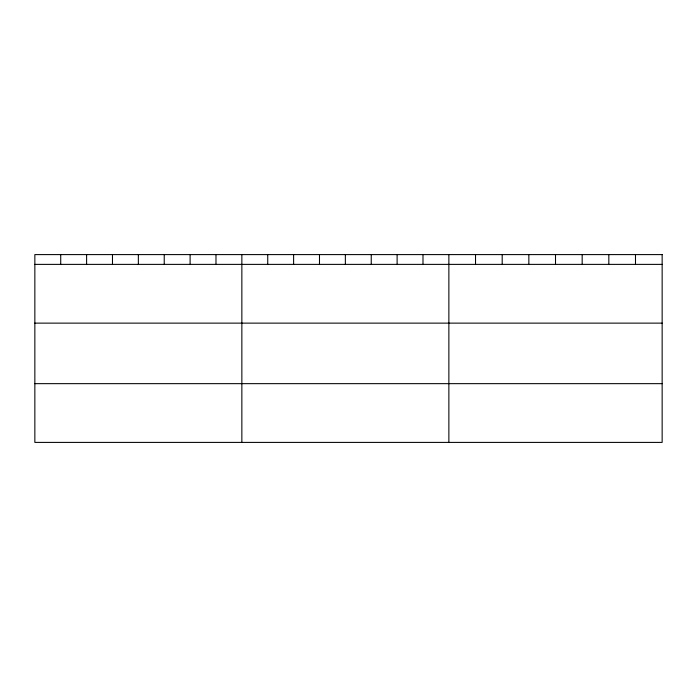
<?xml version="1.0" encoding="UTF-8"?>
<svg xmlns="http://www.w3.org/2000/svg" width="697" height="697" viewBox="0 0 697 697"><rect width="100%" height="100%" fill="white"/><g stroke="black" fill="none" stroke-linecap="round" stroke-linejoin="round"><path stroke-width="1.05" d="M34.85 264.381L662.15 264.381M34.85 323.129L662.15 323.129M34.85 383.655L662.15 383.655M635.49 254.597L635.49 264.381M608.829 254.597L608.829 264.381M582.169 254.597L582.169 264.381M555.509 254.597L555.509 264.381M528.849 254.597L528.849 264.381M502.188 254.597L502.188 264.381M475.528 254.597L475.528 264.381M448.868 254.597L448.868 442.403M422.992 254.597L422.992 264.381M397.116 254.597L397.116 264.381M371.24 254.597L371.24 264.381M345.363 254.597L345.363 264.381M319.487 254.597L319.487 264.381M293.611 254.597L293.611 264.381M267.735 254.597L267.735 264.381M241.859 254.597L241.859 442.403M215.983 254.597L215.983 264.381M190.107 254.597L190.107 264.381M164.231 254.597L164.231 264.381M138.355 254.597L138.355 264.381M112.478 254.597L112.478 264.381M86.602 254.597L86.602 264.381M60.726 254.597L60.726 264.381M662.15 254.597L34.85 254.597L34.85 442.403L662.15 442.403L662.15 254.597"/></g></svg>
